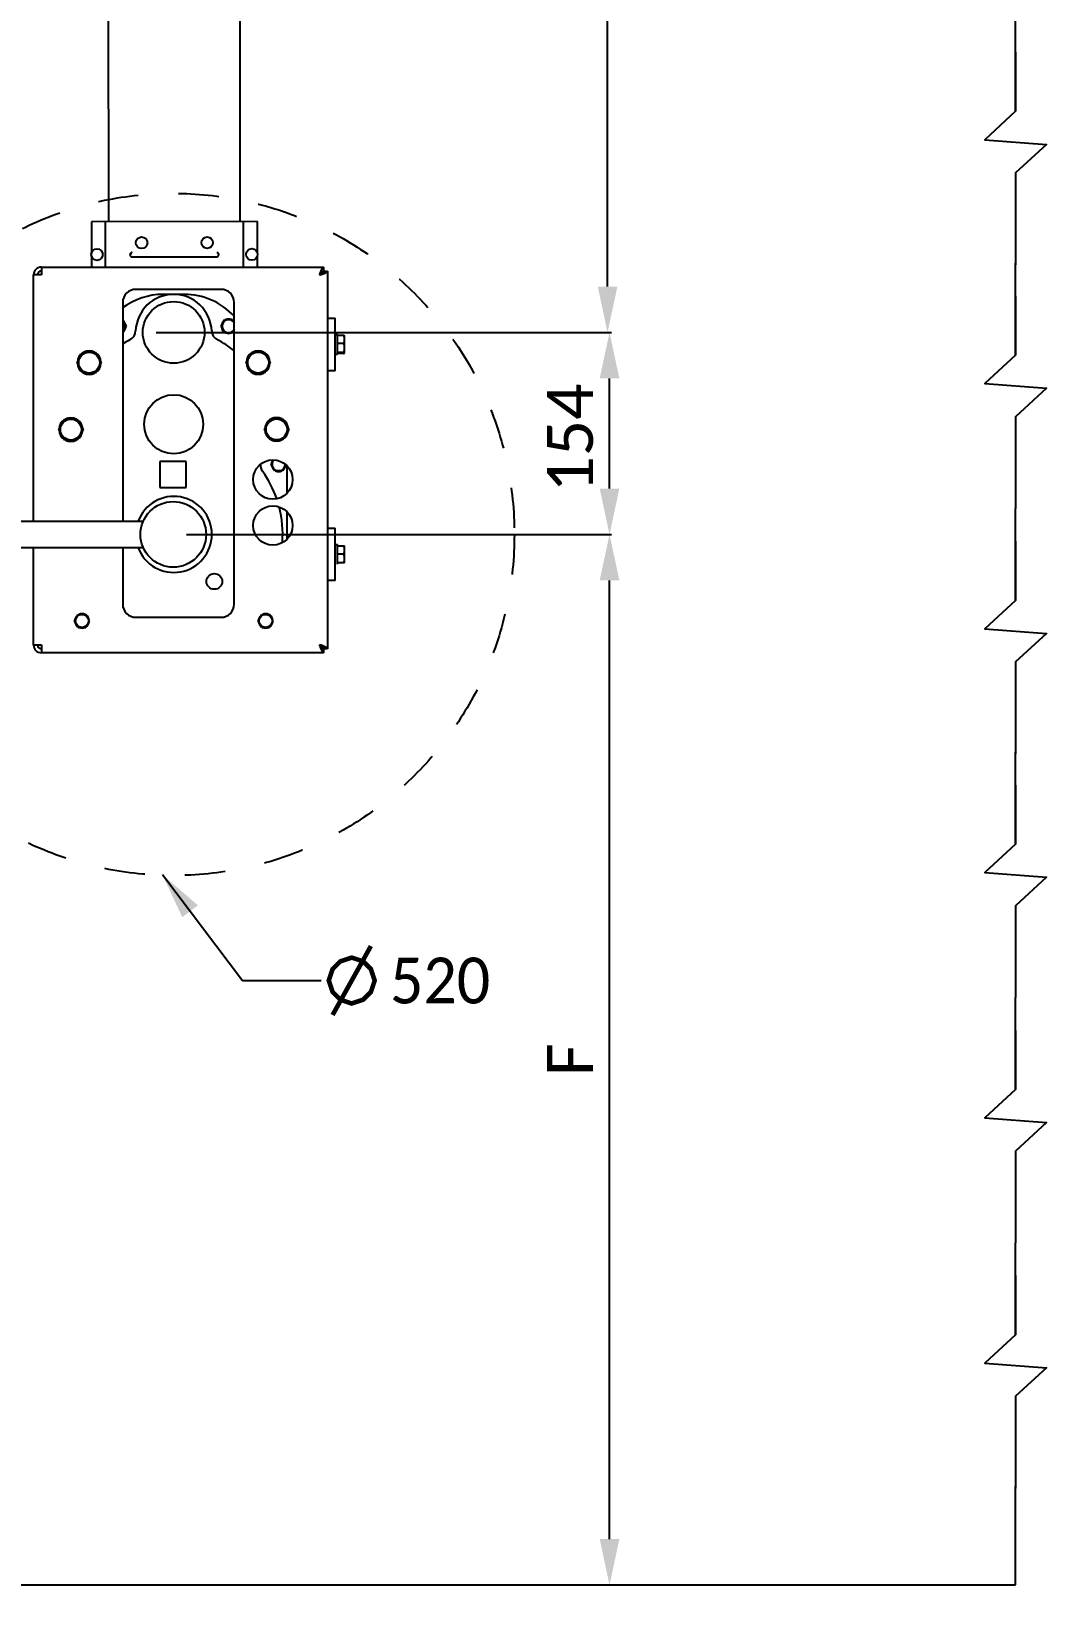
# Model space of a CAD drawing. Header units: millimetres. Extents: x 11802 to 19889, y -472 to 9054.
# Drawn here: x 13605 to 14379, y 6221 to 7424 of the extents above; entities that cross this region are included whole.
import ezdxf
from ezdxf import colors
from ezdxf.entities.mleader import LeaderData, LeaderLine
from ezdxf.enums import TextEntityAlignment as Align
from ezdxf.math import Vec2, Vec3

# ---------------------------------------------------------------- set-up
doc = ezdxf.new("R2010")
doc.units = ezdxf.units.MM
doc.header["$LTSCALE"] = 307.34
doc.header["$PDMODE"] = 3
doc.header["$PDSIZE"] = 8
doc.linetypes.add('DASHED', pattern=[0.2, 0.1, -0.1])
doc.layers.get('0').update_dxf_attribs({"linetype": 'CONTINUOUS'})
doc.layers.get('Defpoints').update_dxf_attribs({"linetype": 'CONTINUOUS'})
doc.styles.get("Standard").update_dxf_attribs({"font": 'calibri.ttf'})
doc.dimstyles.new('DIMSTYLE_1', dxfattribs={"dimtxt": 35, "dimasz": 35, "dimexe": 1.5, "dimexo": 1, "dimgap": 0.875, "dimtad": 1, "dimdsep": 46, "dimtxsty": 'Standard', "dimblk": '_FILLED', "dimblk1": '_FILLED', "dimblk2": '_FILLED', "dimcen": 0.09, "dimazin": 2, "dimtp": 0.01, "dimtm": 0.01, "dimtfac": 1, "dimtofl": 0, "dimtmove": 0, "dimatfit": 3, "dimldrblk": '_FILLED', "dimfxl": 1, "dimtolj": 1, "dimarcsym": 0})
doc.dimstyles.new('DIMSTYLE_2', dxfattribs={"dimtxt": 35, "dimasz": 35, "dimexe": 1.5, "dimexo": 1, "dimgap": 0.875, "dimtad": 1, "dimdec": 0, "dimdsep": 46, "dimtxsty": 'Standard', "dimblk": '_FILLED', "dimblk1": '_FILLED', "dimblk2": '_FILLED', "dimcen": 0.09, "dimazin": 2, "dimtp": 0.01, "dimtm": 0.01, "dimtfac": 1, "dimtdec": 0, "dimtofl": 0, "dimtmove": 0, "dimatfit": 3, "dimldrblk": '_FILLED', "dimfxl": 1, "dimtolj": 1, "dimarcsym": 0})
doc.dimstyles.get("Standard").update_dxf_attribs({"dimtxt": 35, "dimasz": 35, "dimexe": 1.5, "dimexo": 1, "dimtad": 1, "dimdsep": 46, "dimtxsty": 'Standard', "dimblk": '_FILLED', "dimblk1": '_FILLED', "dimblk2": '_FILLED', "dimcen": 0.09, "dimazin": 2, "dimtol": 1, "dimtp": 0.01, "dimtm": 0.01, "dimtfac": 1, "dimtofl": 0, "dimtmove": 0, "dimatfit": 3, "dimldrblk": '_FILLED', "dimfxl": 1, "dimtolj": 1, "dimarcsym": 0})

# ---------------------------------------------------------------- blocks, each defined once
blk = doc.blocks.new('_FILLED')
at = {"color": 0, "linetype": 'ByBlock'}
blk.add_solid([(0, 0), (-1, 0.214), (-1, -0.214)], dxfattribs=at)
blk = doc.blocks.new('*D786')
at = {"color": 0, "linetype": 'Continuous', "lineweight": -2}
for p, q in [((13723.3, 7040.8), (14047.3, 7040.8)), ((14045.8, 6274.9), (14045.8, 7005.8)), ((13922, 6239.9), (14047.3, 6239.9))]:
    blk.add_line(p, q, dxfattribs=at)
at = {"layer": 'Defpoints', "color": 0}
for p in [(13722.3, 7040.8), (14045.8, 7040.8), (13921, 6239.9)]:
    blk.add_point(p, dxfattribs=at)
at = {"color": 0, "linetype": 'ByBlock', "lineweight": -2, "xscale": 35, "yscale": 35, "zscale": 35}
for p, rotation in [((14045.8, 7040.8), 90), ((14045.8, 6239.9), 270)]:
    blk.add_blockref('_FILLED', p, dxfattribs=dict(at, rotation=rotation))
at = {"color": 0, "insert": (13998.2, 6640.4), "char_height": 35, "attachment_point": 2, "rotation": 90, "line_spacing_factor": 0.9}
blk.add_mtext('\\A1;F', dxfattribs=at)
blk = doc.blocks.new('*D790')
at = {"color": 0, "linetype": 'Continuous', "lineweight": -2}
for p, q in [((13700.1, 7194.8), (14047.3, 7194.8)), ((14045.8, 7075.8), (14045.8, 7159.8)), ((13744.7, 7040.8), (14047.3, 7040.8))]:
    blk.add_line(p, q, dxfattribs=at)
at = {"layer": 'Defpoints', "color": 0}
for p in [(13699.1, 7194.8), (14045.8, 7194.8), (13743.7, 7040.8)]:
    blk.add_point(p, dxfattribs=at)
at = {"color": 0, "linetype": 'ByBlock', "lineweight": -2, "xscale": 35, "yscale": 35, "zscale": 35}
for p, rotation in [((14045.8, 7194.8), 90), ((14045.8, 7040.8), 270)]:
    blk.add_blockref('_FILLED', p, dxfattribs=dict(at, rotation=rotation))
at = {"color": 0, "insert": (13998.2, 7114.3), "char_height": 35, "attachment_point": 2, "rotation": 90, "line_spacing_factor": 0.9}
blk.add_mtext('\\A1;154', dxfattribs=at)
blk = doc.blocks.new('*D794')
at = {"color": 0, "linetype": 'Continuous', "lineweight": -2}
for p, q in [((13714.6, 8184.8), (14045.8, 8184.8)), ((14044.3, 7229.8), (14044.3, 8149.8)), ((13713.6, 7194.8), (14045.8, 7194.8))]:
    blk.add_line(p, q, dxfattribs=at)
at = {"layer": 'Defpoints', "color": 0}
for p in [(13713.6, 8184.8), (14044.3, 8184.8), (13712.6, 7194.8)]:
    blk.add_point(p, dxfattribs=at)
at = {"color": 0, "linetype": 'ByBlock', "lineweight": -2, "xscale": 35, "yscale": 35, "zscale": 35}
for p, rotation in [((14044.3, 8184.8), 90), ((14044.3, 7194.8), 270)]:
    blk.add_blockref('_FILLED', p, dxfattribs=dict(at, rotation=rotation))
at = {"color": 0, "insert": (13996.7, 7689.6), "char_height": 35, "attachment_point": 2, "rotation": 90, "line_spacing_factor": 0.9}
blk.add_mtext('\\A1;D', dxfattribs=at)

msp = doc.modelspace()

# ---------------------------------------------------------------- linework, layer by layer
at = {"color": 0, "linetype": 'Continuous'}
for p, q in [((13763.46286, 7967.24545), (13764.10861, 7279.27887)), ((13664.10865, 7279.18501), (13663.47055, 7959.00826)), ((13777.4086, 7279.29135), (13650.80866, 7279.17252)), ((13650.80866, 7279.17252), (13650.83128, 7255.06912)), ((13661.64107, 7244.64241), (13661.60865, 7279.18266)), ((13766.60861, 7279.28122), (13766.64112, 7244.64241)), ((13777.43124, 7255.17129), (13777.4086, 7279.29135)), ((13680.33175, 7254.58157), (13680.33239, 7253.90022)), ((13747.93236, 7253.96367), (13747.93172, 7254.64502)), ((13612.72606, 7244.64548), (13612.72606, 7238.64241)), ((13612.72606, 7244.64241), (13827.72606, 7244.64241)), ((13650.83295, 7253.28957), (13650.84107, 7244.64241)), ((13681.8338, 7252.40163), (13746.43377, 7252.46227)), ((13777.44113, 7244.64241), (13777.43289, 7253.41159)), ((13827.72606, 7244.64241), (13827.72606, 7241.64241)), ((13827.72606, 7241.64241), (13830.72606, 7241.64241)), ((13830.72606, 7241.64241), (13830.72606, 6953.64241)), ((13612.72606, 7238.64241), (13606.72606, 7238.64241)), ((13606.72606, 7050.81916), (13606.72606, 7238.64241)), ((13674.72606, 7217.64241), (13674.72606, 7050.8209)), ((13749.72606, 7227.64241), (13684.72606, 7227.64241)), ((13721.52861, 7223.82744), (13705.55381, 7223.81572)), ((13759.72606, 6987.64241), (13759.72606, 7217.64241)), ((13830.72606, 7205.64241), (13836.72606, 7205.64241)), ((13836.72606, 7165.64241), (13836.72606, 7205.64241)), ((13674.72606, 7204.24233), (13677.46519, 7199.47632)), ((13677.46519, 7199.47632), (13674.72606, 7194.75355)), ((13749.65292, 7199.56056), (13752.54953, 7204.55486)), ((13752.5298, 7194.55488), (13749.65292, 7199.56056)), ((13758.30329, 7194.54348), (13752.5298, 7194.55488)), ((13752.54953, 7204.55486), (13758.32302, 7204.54347)), ((13759.72606, 7196.9966), (13758.30329, 7194.54348)), ((13758.32302, 7204.54347), (13759.72606, 7202.10222)), ((13836.72606, 7193.14241), (13838.52606, 7193.14241)), ((13838.52606, 7178.14241), (13838.52606, 7193.14241)), ((13843.2455, 7192.50861), (13838.52606, 7192.50861)), ((13843.2455, 7186.45034), (13838.52606, 7186.45034)), ((13843.82606, 7192.14241), (13843.80412, 7192.1804)), ((13843.82606, 7179.18018), (13843.82606, 7192.14241)), ((13639.94377, 7171.77433), (13644.56257, 7179.77433)), ((13644.56257, 7163.77433), (13639.94377, 7171.77433)), ((13644.56257, 7179.77433), (13653.80018, 7179.77433)), ((13653.80018, 7179.77433), (13658.41898, 7171.77433)), ((13658.41898, 7171.77433), (13653.80018, 7163.77433)), ((13768.73978, 7171.86886), (13773.35858, 7179.86886)), ((13773.35858, 7163.86886), (13768.73978, 7171.86886)), ((13773.35858, 7179.86886), (13782.59619, 7179.86886)), ((13782.59619, 7179.86886), (13787.21499, 7171.86886)), ((13787.21499, 7171.86886), (13782.59619, 7163.86886)), ((13836.72606, 7178.14241), (13838.52606, 7178.14241)), ((13843.2455, 7179.58414), (13838.52606, 7179.58414)), ((13843.2455, 7178.77621), (13838.52606, 7178.77621)), ((13843.80415, 7179.10442), (13843.82606, 7179.18018)), ((13653.80018, 7163.77433), (13644.56257, 7163.77433)), ((13782.59619, 7163.86886), (13773.35858, 7163.86886)), ((13836.72606, 7165.64241), (13830.72606, 7165.64241)), ((13625.98121, 7120.76406), (13630.60001, 7128.76406)), ((13630.60001, 7128.76406), (13639.83761, 7128.76406)), ((13639.83761, 7128.76406), (13644.45641, 7120.76406)), ((13782.77721, 7120.87915), (13787.39601, 7128.87915)), ((13787.39601, 7128.87915), (13796.63362, 7128.87915)), ((13796.63362, 7128.87915), (13801.25242, 7120.87915)), ((13630.60001, 7112.76406), (13625.98121, 7120.76406)), ((13639.83761, 7112.76406), (13630.60001, 7112.76406)), ((13644.45641, 7120.76406), (13639.83761, 7112.76406)), ((13787.39601, 7112.87915), (13782.77721, 7120.87915)), ((13796.63362, 7112.87915), (13787.39601, 7112.87915)), ((13801.25242, 7120.87915), (13796.63362, 7112.87915)), ((13787.82339, 7094.25169), (13789.72621, 7097.53251)), ((13722.96711, 7096.51133), (13702.96711, 7096.51133)), ((13702.96711, 7096.51133), (13702.96711, 7076.51133)), ((13722.96711, 7076.51133), (13722.96711, 7096.51133)), ((13790.70027, 7089.24601), (13787.82339, 7094.25169)), ((13796.47376, 7089.23462), (13790.70027, 7089.24601)), ((13799.11073, 7093.78123), (13796.47376, 7089.23462)), ((13800.15039, 7072.41639), (13800.13537, 7092.87247)), ((13702.96711, 7076.51133), (13722.96711, 7076.51133)), ((13463.25836, 7050.81549), (13690.40446, 7050.8213)), ((13800.17353, 7040.88511), (13800.16108, 7057.84967)), ((13830.72606, 7045.64241), (13836.72606, 7045.64241)), ((13836.72606, 7005.64241), (13836.72606, 7045.64241)), ((13463.25887, 7030.81549), (13690.40418, 7030.8213)), ((13606.72606, 6956.64241), (13606.72606, 7030.81916)), ((13674.72606, 7030.8209), (13674.72606, 6987.64241)), ((13836.72606, 7033.1424), (13838.52606, 7033.1424)), ((13838.52606, 7018.14241), (13838.52606, 7033.1424)), ((13838.52606, 7032.14241), (13843.82606, 7032.14241)), ((13843.2455, 7025.64241), (13838.52606, 7025.64241)), ((13843.82606, 7019.14241), (13843.82606, 7032.14241)), ((13843.82606, 7019.14241), (13838.52606, 7019.14241)), ((13836.72606, 7005.64241), (13830.72606, 7005.64241)), ((13637.9504, 6974.88418), (13640.83716, 6979.88418)), ((13640.83716, 6979.88418), (13646.61066, 6979.88418)), ((13649.49741, 6974.88418), (13646.61066, 6979.88418)), ((13684.72606, 6977.64241), (13749.72606, 6977.64241)), ((13777.9504, 6974.88418), (13780.83716, 6979.88418)), ((13780.83716, 6979.88418), (13786.61066, 6979.88418)), ((13789.49741, 6974.88418), (13786.61066, 6979.88418)), ((13640.83716, 6969.88418), (13637.9504, 6974.88418)), ((13640.83716, 6969.88418), (13646.61066, 6969.88418)), ((13646.61066, 6969.88418), (13649.49741, 6974.88418)), ((13780.83716, 6969.88418), (13777.9504, 6974.88418)), ((13780.83716, 6969.88418), (13786.61066, 6969.88418)), ((13786.61066, 6969.88418), (13789.49741, 6974.88418)), ((13606.72606, 6956.64241), (13612.72606, 6956.64241)), ((13612.72606, 6956.64241), (13612.72606, 6950.63933)), ((13830.72606, 6953.64241), (13827.72606, 6953.64241)), ((13827.72606, 6953.64241), (13827.72606, 6950.64241)), ((13827.72606, 6950.64241), (13612.72606, 6950.64241)), ((12286.83201, 6239.9217), (14355.35303, 6239.9217))]:
    msp.add_line(p, q, dxfattribs=at)
for p, q in [((14355.35303, 7363.38114), (14355.35303, 7433.38114)), ((14355.35303, 7363.38114), (14355.35303, 7433.38114)), ((14355.35303, 7316.38114), (14355.35303, 7246.38114)), ((14355.35303, 7316.38114), (14355.35303, 7246.38114)), ((14355.35303, 7177.55908), (14355.35303, 7247.55908)), ((14355.35303, 7177.55908), (14355.35303, 7247.55908)), ((14355.35303, 7130.55908), (14355.35303, 7060.55908)), ((14355.35303, 7130.55908), (14355.35303, 7060.55908)), ((14355.35303, 6990.55908), (14355.35303, 7060.55908)), ((14355.35303, 6990.55908), (14355.35303, 7060.55908)), ((14355.35303, 6943.55908), (14355.35303, 6873.55908)), ((14355.35303, 6943.55908), (14355.35303, 6873.55908)), ((14355.35303, 6804.73702), (14355.35303, 6874.73702)), ((14355.35303, 6804.73702), (14355.35303, 6874.73702)), ((14355.35303, 6757.73702), (14355.35303, 6687.73702)), ((14355.35303, 6757.73702), (14355.35303, 6687.73702)), ((14355.35303, 6617.73702), (14355.35303, 6687.73702)), ((14355.35303, 6617.73702), (14355.35303, 6687.73702)), ((14355.35303, 6570.73702), (14355.35303, 6500.73702)), ((14355.35303, 6570.73702), (14355.35303, 6500.73702)), ((14355.35303, 6430.73702), (14355.35303, 6500.73702)), ((14355.35303, 6430.73702), (14355.35303, 6500.73702)), ((14355.35303, 6383.73702), (14355.35303, 6313.73702)), ((14355.35303, 6383.73702), (14355.35303, 6313.73702)), ((14355.35303, 6244.91496), (14355.35303, 6314.91496)), ((14355.35303, 6239.9217), (14355.35303, 6314.91496))]:
    msp.add_line(p, q)
for points in [[(14355.35303, 7408.37382), (14355.35303, 7363.38114), (14331.86643, 7341.60463), (14378.83963, 7338.15765), (14355.35303, 7316.38114), (14355.35303, 7247.55908)], [(14355.35303, 7408.37382), (14355.35303, 7363.38114), (14331.86643, 7341.60463), (14378.83963, 7338.15765), (14355.35303, 7316.38114), (14355.35303, 7247.55908)], [(14355.35303, 7222.55176), (14355.35303, 7177.55908), (14331.86643, 7155.78257), (14378.83963, 7152.33559), (14355.35303, 7130.55908), (14355.35303, 7061.73702)], [(14355.35303, 7222.55176), (14355.35303, 7177.55908), (14331.86643, 7155.78257), (14378.83963, 7152.33559), (14355.35303, 7130.55908), (14355.35303, 7061.73702)], [(14355.35303, 7035.55176), (14355.35303, 6990.55908), (14331.86643, 6968.78257), (14378.83963, 6965.33559), (14355.35303, 6943.55908), (14355.35303, 6874.73702)], [(14355.35303, 7035.55176), (14355.35303, 6990.55908), (14331.86643, 6968.78257), (14378.83963, 6965.33559), (14355.35303, 6943.55908), (14355.35303, 6874.73702)], [(14355.35303, 6849.72971), (14355.35303, 6804.73702), (14331.86643, 6782.96051), (14378.83963, 6779.51353), (14355.35303, 6757.73702), (14355.35303, 6688.91496)], [(14355.35303, 6849.72971), (14355.35303, 6804.73702), (14331.86643, 6782.96051), (14378.83963, 6779.51353), (14355.35303, 6757.73702), (14355.35303, 6688.91496)], [(14355.35303, 6662.72971), (14355.35303, 6617.73702), (14331.86643, 6595.96051), (14378.83963, 6592.51353), (14355.35303, 6570.73702), (14355.35303, 6501.91496)], [(14355.35303, 6662.72971), (14355.35303, 6617.73702), (14331.86643, 6595.96051), (14378.83963, 6592.51353), (14355.35303, 6570.73702), (14355.35303, 6501.91496)], [(14355.35303, 6475.72971), (14355.35303, 6430.73702), (14331.86643, 6408.96051), (14378.83963, 6405.51353), (14355.35303, 6383.73702), (14355.35303, 6314.91496)], [(14355.35303, 6475.72971), (14355.35303, 6430.73702), (14331.86643, 6408.96051), (14378.83963, 6405.51353), (14355.35303, 6383.73702), (14355.35303, 6314.91496)]]:
    msp.add_lwpolyline(points)
msp.add_lwpolyline([(13746.71288, 7255.72247), (13746.75071, 7255.71677), (13746.80883, 7255.70644), (13746.86498, 7255.69461), (13746.91897, 7255.68148), (13746.97065, 7255.66725), (13747.01988, 7255.65212), (13747.06661, 7255.63629), (13747.10983, 7255.62032), (13747.14809, 7255.60506)], dxfattribs=at)
at = {"color": 0, "linetype": 'Continuous', "const_width": 3.5}
for points in [[(13834.71304, 6674.46587), (13863.87977, 6726.96581)], [(13831.79645, 6700.71581), (13834.71304, 6709.46585), (13840.54649, 6715.29917), (13849.29641, 6718.2159), (13858.04645, 6715.29917), (13863.87977, 6709.46585), (13866.79649, 6700.71581), (13863.87977, 6691.9659), (13858.04645, 6686.13251), (13849.29641, 6683.21585), (13840.54649, 6686.13251), (13834.71304, 6691.9659), (13831.79645, 6700.71581)]]:
    msp.add_lwpolyline(points, dxfattribs=at)
at = {"color": 0, "linetype": 'DASHED'}
msp.add_circle((13713.25862, 7040.82189), 260, dxfattribs=at)
at = {"color": 0, "linetype": 'Continuous'}
for centre, radius in [((13689.12366, 7263.20848), 4.4), ((13739.12364, 7263.25541), 4.4), ((13655.13212, 7254.17657), 4.4), ((13773.13207, 7254.28733), 4.4), ((13713.5625, 7194.82159), 23.5), ((13649.18137, 7171.77433), 8), ((13777.97739, 7171.86886), 8), ((13713.61388, 7124.8216), 22.5), ((13635.21881, 7120.76406), 8), ((13792.01481, 7120.87915), 8), ((13789.22606, 7082.64241), 15), ((13713.25862, 7040.82189), 25), ((13789.22606, 7047.64241), 15), ((13744.54035, 7004.98087), 6), ((13643.72391, 6974.88418), 5), ((13783.72391, 6974.88418), 5)]:
    msp.add_circle(centre, radius, dxfattribs=at)
for centre, radius, start, end in [((13681.83239, 7253.90163), 1.5, 180.05377949, 270.05377949), ((13681.83183, 7254.50163), 1.17803, 109.00682622, 180.05377949), ((13746.43236, 7253.96227), 1.5, 270.05377949, 0.05377949), ((13746.38798, 7254.53551), 1.23314, 47.65638419, 57.40854508), ((13612.72606, 7238.64241), 6, 90, 180), ((13612.72606, 7238.64241), 3, 90, 180), ((13705.59198, 7171.81573), 52, 90.04205345, 126.49028643), ((13684.72606, 7217.64241), 10, 90, 180), ((13713.5625, 7194.82159), 29, 2.37932971, 177.7047772), ((13721.56678, 7171.82745), 52, 42.62576714, 90.04205345), ((13749.72606, 7217.64241), 10, 0, 90), ((13671.6917, 7199.48771), 5, 307.36477365, 52.52328632), ((13671.6917, 7199.48771), 5.5, 305.55694441, 354.31424613), ((13671.6917, 7199.48771), 5.5, 5.46674962, 54.21778115), ((13676.59218, 7196.30338), 8, 297.3804499, 357.70477719), ((13750.5306, 7196.35765), 8, 182.37932971, 242.703657), ((13755.42641, 7199.54917), 5.5, 185.46288021, 234.21848101), ((13755.42641, 7199.54917), 5.5, 125.55757631, 174.31029355), ((13755.42641, 7199.54917), 5, 30.61458061, 329.35871735), ((13755.42641, 7199.54917), 5.5, 245.39829679, 294.38445867), ((13755.42641, 7199.54917), 5.5, 65.39829679, 114.38445867), ((13755.42641, 7199.54917), 5.5, 305.55757631, 321.58304324), ((13755.42641, 7199.54917), 5.5, 38.4140956, 54.21848101), ((13713.61388, 7124.8216), 72.5, 117.3804499, 122.44585022), ((13713.61388, 7124.8216), 72.5, 50.46662391, 62.703657), ((13649.18137, 7171.77433), 9, 182.8550399, 237.09609703), ((13649.18137, 7171.77433), 9, 122.89747545, 177.14360753), ((13649.18137, 7171.77433), 9, 62.99121607, 117.01063658), ((13649.18137, 7171.77433), 9, 302.89747545, 357.14360753), ((13649.18137, 7171.77433), 9, 2.8550399, 57.09609703), ((13777.97739, 7171.86886), 9, 122.89302571, 177.14806285), ((13777.97739, 7171.86886), 9, 182.85941639, 237.09194509), ((13777.97739, 7171.86886), 9, 62.99182966, 117.01145521), ((13777.97739, 7171.86886), 9, 302.89302571, 357.14806285), ((13777.97739, 7171.86886), 9, 2.85941639, 57.09194509), ((13649.18137, 7171.77433), 9, 242.99121607, 297.01063658), ((13777.97739, 7171.86886), 9, 242.99182966, 297.01145521), ((13635.21881, 7120.76406), 9, 122.89795144, 177.14312827), ((13635.21881, 7120.76406), 9, 62.99114463, 117.01055265), ((13635.21881, 7120.76406), 9, 2.85456158, 57.09655356), ((13792.01481, 7120.87915), 9, 122.8925349, 177.14855156), ((13792.01481, 7120.87915), 9, 62.9918915, 117.01154915), ((13792.01481, 7120.87915), 9, 2.85988889, 57.09149958), ((13635.21881, 7120.76406), 9, 182.85456158, 237.09655356), ((13635.21881, 7120.76406), 9, 242.99114463, 297.01055265), ((13635.21881, 7120.76406), 9, 302.89795144, 357.14312827), ((13792.01481, 7120.87915), 9, 182.85988889, 237.09149958), ((13792.01481, 7120.87915), 9, 242.9918915, 297.01154915), ((13792.01481, 7120.87915), 9, 302.8925349, 357.14855156), ((13793.59688, 7094.2403), 5.5, 143.14669816, 174.30851154), ((13793.59688, 7094.2403), 5, 138.71701124, 0.10389644), ((13787.81049, 7093.5948), 8, 175.22639424, 215.44526936), ((13713.67553, 7040.82163), 83, 19.13412878, 35.44526936), ((13793.59688, 7094.2403), 5.5, 185.46107935, 234.21882235), ((13793.59688, 7094.2403), 5.5, 245.40017046, 294.38638008), ((13793.59688, 7094.2403), 5.5, 305.55784478, 354.30851154), ((13713.67553, 7040.82163), 29, 200.20722757, 159.80060533), ((13713.67553, 7040.82163), 83, 355.61334241, 14.65809472), ((13713.67553, 7040.82163), 86.49802, 357.61772237, 0.04205345), ((13643.72391, 6974.88418), 5.5, 125.67047112, 174.42441019), ((13643.72391, 6974.88418), 5.5, 65.51024814, 114.49639089), ((13643.72391, 6974.88418), 5.5, 5.57699122, 54.33134517), ((13684.72606, 6987.64241), 10, 180, 270), ((13749.72606, 6987.64241), 10, 270, 0), ((13783.72391, 6974.88418), 5.5, 125.67047112, 174.42441019), ((13783.72391, 6974.88418), 5.5, 65.51024814, 114.49639089), ((13783.72391, 6974.88418), 5.5, 5.57699122, 54.33134517), ((13643.72391, 6974.88418), 5.5, 185.57699122, 234.33134517), ((13643.72391, 6974.88418), 5.5, 245.51024814, 294.49639089), ((13643.72391, 6974.88418), 5.5, 305.67047112, 354.42441019), ((13783.72391, 6974.88418), 5.5, 185.57699121, 234.33134517), ((13783.72391, 6974.88418), 5.5, 245.51024814, 294.49639089), ((13783.72391, 6974.88418), 5.5, 305.67047112, 354.42441018), ((13612.72606, 6956.64241), 6, 180, 270), ((13612.72606, 6956.64241), 3, 180, 270)]:
    msp.add_arc(centre, radius, start, end, dxfattribs=at)
at = {"color": 0, "linetype": 'DASHED'}
msp.add_open_spline([(13446.56619, 6857.96599), (13421.60372, 7043.23031), (13486.83658, 7185.34506), (13584.4304, 7422.89217), (13648.61154, 7591.90433), (13793.02683, 7870.95561), (13824.84204, 8083.31195), (13822.75868, 8184.82154)], degree=3, knots=[0, 0, 0, 0, 0.2671740468, 0.3346491959, 0.5448689933, 0.6507957343, 1, 1, 1, 1], dxfattribs=at)
at = {"color": 0, "linetype": 'Continuous'}
for points, knots in [([(13680.65778, 7254.50053), (13680.62124, 7254.5092), (13680.55483, 7254.53099), (13680.47744, 7254.52389), (13680.41295, 7254.56006), (13680.38902, 7254.48251), (13680.38672, 7254.42671), (13680.38074, 7254.35922), (13680.38571, 7254.32489), (13680.36838, 7254.28439), (13680.3579, 7254.33145), (13680.35414, 7254.36063), (13680.35081, 7254.46056), (13680.35162, 7254.54091), (13680.33652, 7254.78355), (13680.33173, 7254.60934), (13680.33177, 7254.56091)], [0, 0, 0, 0, 0.1061619733, 0.1909558656, 0.2267352892, 0.2773212673, 0.3594069696, 0.4101140048, 0.4573258061, 0.4731710521, 0.4985115481, 0.538019136, 0.5820474122, 0.7598085226, 0.8630976817, 1, 1, 1, 1]), ([(13681.83067, 7255.73195), (13681.835, 7255.66879), (13681.61183, 7255.68319), (13681.51301, 7255.64204), (13681.44805, 7255.61577)], [0, 0, 0, 0, 0.4746622365, 1, 1, 1, 1]), ([(13747.60712, 7254.56337), (13747.65057, 7254.57934), (13747.73089, 7254.59428), (13747.82235, 7254.60015), (13747.87804, 7254.61349), (13747.90893, 7254.60464), (13747.93121, 7254.64915), (13747.93157, 7254.63819)], [0, 0, 0, 0, 0.4104558816, 0.7128200794, 0.8220295228, 0.9027614592, 1, 1, 1, 1]), ([(13825.73783, 7241.67439), (13825.65088, 7241.43864), (13825.29507, 7240.43418), (13824.97302, 7239.41829), (13824.72606, 7238.64241)], [0, 0, 0, 0, 0.2358296152, 1, 1, 1, 1]), ([(13824.72606, 7238.64241), (13825.19114, 7239.37296), (13825.88442, 7240.57242), (13827.14658, 7241.64241), (13827.72606, 7241.64241)], [0, 0, 0, 0, 0.5991197949, 1, 1, 1, 1]), ([(13827.72606, 7241.64241), (13827.72606, 7241.06294), (13826.65607, 7239.80078), (13825.4566, 7239.10749), (13824.72606, 7238.64241)], [0, 0, 0, 0, 0.400880206, 1, 1, 1, 1]), ([(13827.72606, 7244.64241), (13827.30178, 7244.64241), (13826.38812, 7243.48126), (13826.0135, 7242.42177), (13825.73783, 7241.67439)], [0, 0, 0, 0, 0.3475177001, 1, 1, 1, 1]), ([(13827.75804, 7239.65419), (13828.50542, 7239.92985), (13829.56491, 7240.30447), (13830.72606, 7241.21813), (13830.72606, 7241.64241)], [0, 0, 0, 0, 0.6524822999, 1, 1, 1, 1]), ([(13824.72606, 7238.64241), (13824.98982, 7238.72637), (13826.00495, 7239.0498), (13827.0181, 7239.38126), (13827.75804, 7239.65419)], [0, 0, 0, 0, 0.2597967274, 1, 1, 1, 1]), ([(13843.2455, 7192.50861), (13843.3698, 7192.46226), (13843.56715, 7192.38007), (13843.76145, 7192.25436), (13843.80411, 7192.1804)], [0, 0, 0, 0, 0.6084076816, 1, 1, 1, 1]), ([(13843.82606, 7189.47947), (13843.82606, 7189.99246), (13843.71357, 7191.02654), (13843.42027, 7192.01991), (13843.2455, 7192.50861)], [0, 0, 0, 0, 0.4970842239, 1, 1, 1, 1]), ([(13843.2455, 7186.45034), (13843.42027, 7186.93903), (13843.71357, 7187.93241), (13843.82606, 7188.96649), (13843.82606, 7189.47947)], [0, 0, 0, 0, 0.502915936, 1, 1, 1, 1]), ([(13843.82606, 7183.01724), (13843.82606, 7183.59797), (13843.71462, 7184.76399), (13843.42105, 7185.89401), (13843.2455, 7186.45034)], [0, 0, 0, 0, 0.4988681526, 1, 1, 1, 1]), ([(13843.2455, 7179.58414), (13843.42105, 7180.14047), (13843.71463, 7181.2705), (13843.82606, 7182.43651), (13843.82606, 7183.01724)], [0, 0, 0, 0, 0.5011319465, 1, 1, 1, 1]), ([(13843.82606, 7179.18018), (13843.82606, 7179.26593), (13843.68037, 7179.38858), (13843.47423, 7179.49371), (13843.32662, 7179.55389), (13843.2455, 7179.58414)], [0, 0, 0, 0, 0.354008966, 0.6425909335, 1, 1, 1, 1]), ([(13843.2455, 7178.77621), (13843.3698, 7178.82256), (13843.56715, 7178.90474), (13843.76145, 7179.03046), (13843.80411, 7179.10442)], [0, 0, 0, 0, 0.6084076816, 1, 1, 1, 1]), ([(13843.82606, 7028.89241), (13843.82606, 7029.44242), (13843.71419, 7030.54856), (13843.42073, 7031.61672), (13843.2455, 7032.14241)], [0, 0, 0, 0, 0.4981376696, 1, 1, 1, 1]), ([(13843.2455, 7025.64241), (13843.42073, 7026.1681), (13843.7142, 7027.23625), (13843.82606, 7028.34239), (13843.82606, 7028.89241)], [0, 0, 0, 0, 0.5018624544, 1, 1, 1, 1]), ([(13843.82606, 7022.39241), (13843.82606, 7022.94242), (13843.71419, 7024.04856), (13843.42073, 7025.11672), (13843.2455, 7025.64241)], [0, 0, 0, 0, 0.4981376696, 1, 1, 1, 1]), ([(13843.2455, 7019.14241), (13843.42073, 7019.6681), (13843.7142, 7020.73625), (13843.82606, 7021.84239), (13843.82606, 7022.39241)], [0, 0, 0, 0, 0.5018624544, 1, 1, 1, 1]), ([(13827.72496, 6953.64241), (13827.14554, 6953.64293), (13825.88434, 6954.71295), (13825.19099, 6955.91209), (13824.72606, 6956.64241)], [0, 0, 0, 0, 0.4009309307, 1, 1, 1, 1]), ([(13824.72606, 6956.64241), (13825.4566, 6956.17733), (13826.65607, 6955.48404), (13827.72606, 6954.22188), (13827.72606, 6953.64241)], [0, 0, 0, 0, 0.5991197949, 1, 1, 1, 1]), ([(13824.72606, 6956.64241), (13824.81002, 6956.37864), (13825.13344, 6955.36351), (13825.46491, 6954.35037), (13825.73783, 6953.61042)], [0, 0, 0, 0, 0.2597967274, 1, 1, 1, 1]), ([(13827.75804, 6955.63063), (13827.52229, 6955.71759), (13826.51783, 6956.07339), (13825.50193, 6956.39544), (13824.72606, 6956.64241)], [0, 0, 0, 0, 0.2358296152, 1, 1, 1, 1]), ([(13825.73783, 6953.61042), (13826.0135, 6952.86304), (13826.38812, 6951.80355), (13827.30178, 6950.64241), (13827.72606, 6950.64241)], [0, 0, 0, 0, 0.6524822999, 1, 1, 1, 1]), ([(13830.72606, 6953.64241), (13830.72606, 6954.06668), (13829.56491, 6954.98034), (13828.50542, 6955.35497), (13827.75804, 6955.63063)], [0, 0, 0, 0, 0.3475177001, 1, 1, 1, 1])]:
    msp.add_open_spline(points, degree=3, knots=knots, dxfattribs=at)
for points in [[(13746.43065, 7255.79259), (13746.53847, 7255.75698), (13746.65377, 7255.74742), (13746.76158, 7255.71178)], [(13746.77116, 7255.70858), (13746.86947, 7255.67526), (13746.96475, 7255.63039), (13747.0522, 7255.57447)], [(13747.21859, 7255.44695), (13747.4564, 7255.23003), (13747.61072, 7254.88581), (13747.60944, 7254.56393)]]:
    msp.add_open_spline(points, degree=3, dxfattribs=at)

# ---------------------------------------------------------------- texts
at = {"color": 0, "linetype": 'Continuous', "width": 0.911286}
msp.add_text('520', height=35, dxfattribs=at).set_placement((13878.4631, 6683.21587), (13954.86388, 6683.21587), align=Align.FIT)

# ---------------------------------------------------------------- dimensions: what is measured, and where the dimension line sits
at = {"color": 0, "linetype": 'Continuous'}
for base, p1, p2, text, picture, middle in [((14044.26954, 8184.82495), (13712.5625, 7194.82159), (13713.60865, 8184.82495), 'D', '*D794', (14044.26954, 7689.61905)), ((14045.76954, 7040.82189), (13921.02672, 6239.9217), (13722.25862, 7040.82189), 'F', '*D786', (14045.76954, 6640.38694))]:
    dim = msp.add_linear_dim(base=base, p1=p1, p2=p2, angle=90, text=text, dimstyle='DIMSTYLE_1', dxfattribs=at)
    dim.commit()
    dim.dimension.update_dxf_attribs({"geometry": picture, "text_midpoint": middle, "dimtype": 160})
dim = msp.add_linear_dim(base=(14045.76954, 7194.80434), p1=(13743.67552, 7040.83704), p2=(13699.0625, 7194.80434), angle=90, dimstyle='DIMSTYLE_2', dxfattribs=at)
dim.commit()
dim.dimension.update_dxf_attribs({"geometry": '*D790', "text_midpoint": (14045.76954, 7114.26164), "dimtype": 160})

# ---------------------------------------------------------------- leaders
msp.add_leader([(13704.96758, 6781.46867), (13765.9631, 6700.71587), (13825.9631, 6700.71587)], dimstyle='Standard', override={"dimtad": 0}, dxfattribs=at)
ml = msp.add_multileader_mtext('Standard')
ml.set_content('')
ml.set_leader_properties(linetype='ByLayer')
ml.build(insert=Vec2(0, 0))
ml.multileader.update_dxf_attribs({"text_right_attachment_type": 6, "arrow_head_size": 1000})
ctx = ml.context
ctx.base_point, ctx.arrow_head_size, ctx.plane_origin = Vec3(13189.89644, 6367.40405), 1000, Vec3(13130.03668, 6400.25565)
ctx.right_attachment = 6
notes = []
notes.append((ctx, [(0, (1, 1, 0), (13181.89644, 6367.40405), (1, 0), 8, [(0, [(13130.03668, 6400.25565)], 0, [])])]))
ctx.mtext.insert, ctx.mtext.flow_direction = Vec3(13191.89644, 6367.40405), 5
for ctx, leaders in notes:
    for number, flags, end, landing, length, lines in leaders:
        leader = LeaderData()
        leader.index, (leader.has_last_leader_line, leader.has_dogleg_vector, leader.attachment_direction) = number, flags
        leader.last_leader_point, leader.dogleg_vector, leader.dogleg_length = Vec3(end), Vec3(landing), length
        for number, points, colour, breaks in lines:
            line = LeaderLine()
            line.index, line.vertices, line.color, line.breaks = number, Vec3.list(points), colors.encode_raw_color(colour), breaks
            leader.lines.append(line)
        ctx.leaders.append(leader)

doc.saveas('drawing.dxf')
